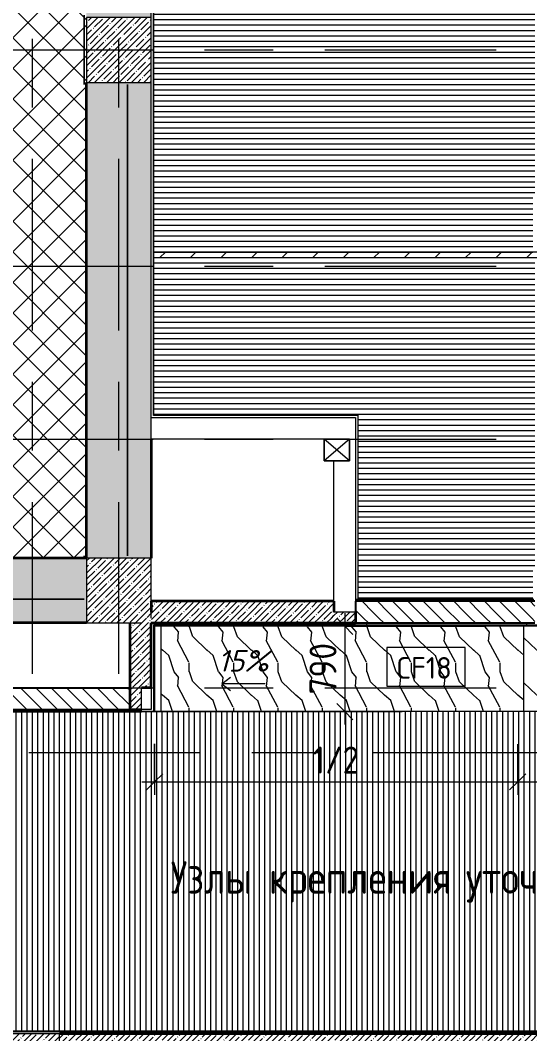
# Model space of a CAD drawing. Header units: millimetres. Extents: x 35378 to 237579, y -8553 to 29000.
# Drawn here: x 65547 to 70261, y 7900 to 17274 of the extents above; entities that cross this region are included whole.
import ezdxf

# ---------------------------------------------------------------- set-up
doc = ezdxf.new("R2010")
doc.units = ezdxf.units.MM
doc.linetypes.add('200_ШТРИХ__ш1_п0_6_', pattern=[160, 100, -60])
doc.linetypes.add('Осевая', pattern=[3175, 635, -476.25, 1587.5, -476.25])
for name, color, linetype, lineweight in [('A-ANNO-DIMS', 7, 'Continuous', 9), ('A-ANNO-DIMS-100', 7, 'Continuous', 9), ('A-CLNG', 7, 'Continuous', 9), ('A-CLNG-IDEN', 7, 'Continuous', 9), ('A-CLNG-PATT', 7, 'Continuous', 9), ('A-DETL', 7, 'Continuous', 9), ('A-DETL-GENF', 7, 'Continuous', 9), ('A-DETL-MBND', 7, '200_ШТРИХ__ш1_п0_6_', 9), ('A-GLAZ', 7, 'Continuous', 9), ('G-ANNO-DIMS', 7, 'Continuous', 9), ('G-ANNO-TEXT', 7, 'Continuous', 9), ('I-WALL', 7, 'Continuous', 9), ('S-COLS', 7, 'Continuous', 9), ('Оси-2', 7, 'Осевая', 9)]:
    doc.layers.add(name, color=color, linetype=linetype, lineweight=lineweight)
for name, color, linetype, lineweight, true_color in [('A-DETL-GENF-2', 7, 'Continuous', 9, 0x004000), ('A-WALL-1', 7, 'Continuous', 35, 0x3c3c3c), ('A-WALL-3', 7, 'Continuous', 25, 0x3c3c3c), ('A-WALL-FNSH-2', 7, 'Continuous', 13, 0x3c3c3c)]:
    doc.layers.add(name, color=color, linetype=linetype, lineweight=lineweight, true_color=true_color)
doc.styles.add('GOST Common_1', font='GOST_Common.ttf', dxfattribs={"height": 200})
doc.styles.add('GOST Common_2', font='GOST_Common.ttf', dxfattribs={"width": 0.9, "height": 300})
doc.styles.add('ISOCPEUR', font='isocpeur.ttf', dxfattribs={"width": 0.9, "height": 250})
doc.styles.add('ISOCPEUR_I', font='isocpeui.ttf', dxfattribs={"height": 200})
doc.dimstyles.new('ISO-2_5_0_9К_БОЛЬШОЙ', dxfattribs={"dimscale": 304.8, "dimtxt": 248.995294, "dimasz": 0.492126, "dimexe": 0.393701, "dimexo": 0.984252, "dimgap": 0, "dimtad": 1, "dimdec": 0, "dimrnd": 10, "dimzin": 0, "dimdsep": 46, "dimtxsty": 'ISOCPEUR', "dimblk1": 'OBLIQUE', "dimblk2": 'OBLIQUE', "dimsah": 1, "dimcen": 0.09, "dimdle": 0.393701, "dimazin": 0, "dimtfac": 1, "dimtdec": 4, "dimtix": 1, "dimtmove": 0, "dimatfit": 3, "dimfxl": 1, "dimtvp": 1, "dimtolj": 1, "dimtzin": 0, "dimarcsym": 2})
pattern_1 = [(135, (0, 0), (-70.71068, -70.71068), [])]
pattern_2 = [(45, (0, 0), (-57.02463, 57.02463), []), (45, (57.025, 0), (-57.02463, 57.02463), [100.806, -20.161, 3.353, -16.808])]
pattern_3 = [(0, (0, 0), (121.92, 30.48), [10.058, -81.382, 10.058, -81.382, -487.68]), (0, (0, 0), (121.92, 30.48), [-182.88, 10.058, -172.822, 10.058, -81.382, -213.36]), (0, (0, 0), (121.92, 30.48), [-457.2, 10.058, -50.902, 10.058, -142.342]), (120, (45.72, 15.24), (-87.356454, 90.345817), [10.058, -81.382, 10.058, -81.382, -487.68]), (120, (45.72, 15.24), (-87.356454, 90.345817), [-182.88, 10.058, -172.822, 10.058, -81.382, -213.36]), (120, (45.72, 15.24), (-87.356454, 90.345817), [-457.2, 10.058, -50.902, 10.058, -142.342]), (240, (60.96, 76.2), (-34.563546, -120.825817), [10.058, -81.382, 10.058, -81.382, -487.68]), (240, (60.96, 76.2), (-34.563546, -120.825817), [-182.88, 10.058, -172.822, 10.058, -81.382, -213.36]), (240, (60.96, 76.2), (-34.563546, -120.825817), [-457.2, 10.058, -50.902, 10.058, -142.342])]

# ---------------------------------------------------------------- blocks, each defined once
blk = doc.blocks.new('BSC_Колонна _Прямоугольная - 500х500-V13-План потолков с обозначением видов отделки и геометрии 1 этажа в осях 12-23')
at = {"layer": 'S-COLS'}
h = blk.add_hatch(dxfattribs=at)
h.set_pattern_fill('FP_14', color=256, style=0, pattern_type=2)
h.set_pattern_definition([(45, (-65660, -7650), (-57.02463, 57.02463), []), (45, (-65602.975, -7650), (-57.02463, 57.02463), [100.806, -20.161, 3.353, -16.808])])
h.paths.add_polyline_path([(-250, -250), (250, -250), (250, 250), (-250, 250), (-250, 55)])
for p, q in [((250, 250), (-250, 250)), ((-250, 250), (-250, -250)), ((250, -250), (250, 250)), ((-250, -250), (250, -250))]:
    blk.add_line(p, q, dxfattribs=at)
blk = doc.blocks.new('BSC_Колонна _Прямоугольная - 600х600-23205240-План потолков с обозначением видов отделки и геометрии 1 этажа в осях 12-23')
at = {"layer": 'S-COLS'}
h = blk.add_hatch(dxfattribs=at)
h.set_pattern_fill('FP_15', color=256, style=0, pattern_type=2)
h.set_pattern_definition([(45, (-66460, -12000), (-57.02463, 57.02463), []), (45, (-66402.975, -12000), (-57.02463, 57.02463), [100.806, -20.161, 3.353, -16.808])])
h.paths.add_polyline_path([(-300, -300), (209, -300), (209, -255.8), (300, -255.8), (300, 300), (-300, 300), (-300, -255.8)])
for p, q in [((300, 300), (-300, 300)), ((-300, 300), (-300, -300)), ((300, -100), (300, 300)), ((300, -255.8), (300, -200)), ((-300, -300), (209, -300))]:
    blk.add_line(p, q, dxfattribs=at)
blk = doc.blocks.new('BSC_Колонна _Прямоугольная - 600х600-V14-План потолков с обозначением видов отделки и геометрии 1 этажа в осях 12-23')
at = {"layer": 'S-COLS'}
h = blk.add_hatch(dxfattribs=at)
h.set_pattern_fill('FP_16', color=256, style=0, pattern_type=2)
h.set_pattern_definition([(45, (-66460, -17000), (-57.02463, 57.02463), []), (45, (-66402.975, -17000), (-57.02463, 57.02463), [100.806, -20.161, 3.353, -16.808])])
h.paths.add_polyline_path([(-300, -300), (300, -300), (300, 300), (-300, 300)])
for p, q in [((300, 300), (-300, 300)), ((-300, 300), (-300, -300)), ((-300, -300), (300, -300))]:
    blk.add_line(p, q, dxfattribs=at)
blk = doc.blocks.new('AR_Отверстие прямоугольное _в стене_1 - AR_Отверстие прямоугольное _в стене_ 2-22632259-План потолков с обозначением видов отделки и геометрии 1 этажа в осях 12-23')
at = {"layer": 'A-DETL-GENF'}
for p, q in [((100, 112.5), (-100, 112.5)), ((-100, 112.5), (-100, -122.5)), ((100, -122.5), (-100, 112.5)), ((-100, -122.5), (100, 112.5)), ((-100, 112.5), (100, 112.5)), ((-100, -122.5), (-100, 112.5)), ((100, -122.5), (100, 112.5)), ((100, 112.5), (100, -122.5)), ((-100, -122.5), (100, -122.5)), ((100, -122.5), (-100, -122.5))]:
    blk.add_line(p, q, dxfattribs=at)
blk = doc.blocks.new('М_потолков - Марка_ Имя типа-25382930-План потолков с обозначением видов отделки и геометрии 1 этажа в осях 12-23')
at = {"layer": 'A-CLNG-IDEN'}
for p, q in [((3.625, 1.984375), (-3.625, 1.984375)), ((-3.625, 1.984375), (-3.625, -1.59375)), ((3.625, -1.59375), (3.625, 1.984375)), ((-3.625, -1.59375), (3.625, -1.59375))]:
    blk.add_line(p, q, dxfattribs=at)
blk = doc.blocks.new('DIMBLOCK94-План потолков с обозначением видов отделки и геометрии 1 этажа в осях 12-23')
at = {"layer": 'A-ANNO-DIMS-100'}
for p, q in [((66791, 10580.3), (66791, 10109.6)), ((66791, 10229.6), (66791, 10580.3)), ((70150, 10579.5), (70150, 10109.6)), ((70150, 10229.6), (70150, 10579.5)), ((66671, 10229.6), (70150, 10229.6))]:
    blk.add_line(p, q, dxfattribs=at)
at = {"layer": 'A-ANNO-DIMS-100', "lineweight": 20}
for p, q in [((66791, 10229.6), (66716, 10154.6)), ((66791, 10229.6), (66866, 10304.6)), ((70150, 10229.6), (70075, 10154.6)), ((70150, 10229.6), (70225, 10304.6))]:
    blk.add_line(p, q, dxfattribs=at)
at = {"layer": 'A-ANNO-DIMS-100', "color": 0, "insert": (68255, 10556.2), "char_height": 250, "width": 517.144, "attachment_point": 1, "line_spacing_factor": 1.149209, "style": 'ISOCPEUR'}
blk.add_mtext('1/2', dxfattribs=at)
blk = doc.blocks.new('_Oblique')
at = {"color": 0, "linetype": 'ByBlock', "lineweight": -2}
blk.add_line((-0.5, -0.5), (0.5, 0.5), dxfattribs=at)
blk = doc.blocks.new('DIMBLOCK95-План потолков с обозначением видов отделки и геометрии 1 этажа в осях 12-23')
at = {"layer": 'A-ANNO-DIMS-100'}
for p, q in [((70150, 10579.5), (70150, 10109.6)), ((70150, 10229.6), (70150, 10579.5)), ((73509, 10582.6), (73509, 10109.6)), ((73509, 10229.6), (73509, 10582.6)), ((70150, 10229.6), (73629, 10229.6))]:
    blk.add_line(p, q, dxfattribs=at)
at = {"layer": 'A-ANNO-DIMS-100', "lineweight": 20}
for p, q in [((70150, 10229.6), (70075, 10154.6)), ((70150, 10229.6), (70225, 10304.6)), ((73509, 10229.6), (73434, 10154.6)), ((73509, 10229.6), (73584, 10304.6))]:
    blk.add_line(p, q, dxfattribs=at)
at = {"layer": 'A-ANNO-DIMS-100', "color": 0, "insert": (71614, 10556.2), "char_height": 250, "width": 517.144, "attachment_point": 1, "line_spacing_factor": 1.149209, "style": 'ISOCPEUR'}
blk.add_mtext('1/2', dxfattribs=at)
blk = doc.blocks.new('DIMBLOCK96-План потолков с обозначением видов отделки и геометрии 1 этажа в осях 12-23')
at = {"layer": 'A-ANNO-DIMS-100', "lineweight": 20}
for p, q in [((68550.3, 11669), (68475.3, 11744)), ((68550.3, 11669), (68625.3, 11594)), ((68550.3, 10879.5), (68475.3, 10954.5)), ((68550.3, 10879.5), (68625.3, 10804.5))]:
    blk.add_line(p, q, dxfattribs=at)
at = {"layer": 'A-ANNO-DIMS-100'}
for p, q in [((68550.3, 11789), (68550.3, 10759.5)), ((69850, 11669), (68430.3, 11669)), ((68550.3, 11669), (69850, 11669)), ((68356.3, 10879.5), (68670.3, 10879.5)), ((68550.3, 10879.5), (68356.3, 10879.5))]:
    blk.add_line(p, q, dxfattribs=at)
at = {"layer": 'A-ANNO-DIMS-100', "color": 0, "insert": (68223.7, 11037.2), "char_height": 250, "width": 568.858, "attachment_point": 1, "rotation": 90, "line_spacing_factor": 1.149209, "style": 'ISOCPEUR'}
blk.add_mtext('790', dxfattribs=at)

msp = doc.modelspace()

# ---------------------------------------------------------------- hatches: boundary and pattern name
at = {"layer": 'A-CLNG-PATT'}
h = msp.add_hatch(dxfattribs=at)
h.set_pattern_fill('FP_66', color=256, style=0, pattern_type=2)
h.set_pattern_definition([(180, (75779.226, 21830.566), (-6e-15, -50), [])])
h.paths.add_polyline_path([(82305.4, 11800), (83549, 11800), (83549, 11901), (84459, 11901), (84459, 15129), (84179, 15130), (84179, 15150), (79101, 15150), (79101, 15129), (78559, 15130), (78559, 15150), (74061, 15150), (74061, 15129), (73922, 15128.2), (73786.8, 15091.9), (73786.7, 15129), (73522, 15130), (73522, 15392.8), (73485.6, 15392.7), (73522, 15528), (73522, 15671), (73540, 15671), (73540, 18579), (73519, 18579), (73519, 19121), (74061, 19121), (74061, 19100), (78559, 19100), (78559, 19121), (79101, 19121), (79101, 19100), (84179, 19100), (84179, 19121), (84700, 19121), (84700, 22679), (83004, 22679), (83004, 26879), (81171, 26879), (81171, 26579), (81150, 26579), (81150, 23220), (81170, 23220), (81170, 22680), (80630, 22680), (80630, 23220), (80650, 23220), (80650, 26579), (80629, 26579), (80629, 26879), (77271, 26879), (77271, 26579), (77250, 26579), (77250, 23220), (77270, 23220), (77270, 22680), (76730, 22680), (76730, 23220), (76750, 23220), (76750, 26579), (76729, 26579), (76729, 26879), (74061, 26879), (74061, 26579), (74040, 26579), (74040, 23220), (74060, 23220), (74060, 22680), (73520, 22680), (73520, 23220), (73540, 23220), (73540, 26579), (73519, 26579), (73519, 26879), (70831, 26879), (70831, 26579), (70810, 26579), (70810, 23220), (70830, 23220), (70830, 22680), (70290, 22680), (70290, 23220), (70310, 23220), (70310, 26579), (70289, 26579), (70289, 26879), (66781, 26879), (66781, 13621), (68671, 13621), (68671, 11920), (70289, 11920), (70289, 12221), (70310, 12221), (70310, 15130), (70290, 15130), (70290, 15670), (70310, 15670), (70310, 20630), (70290, 20630), (70290, 21170), (70830, 21170), (70830, 20630), (70810, 20630), (70810, 15670), (70830, 15670), (70830, 15130), (70810, 15130), (70810, 12221), (70831, 12221), (70831, 11920), (73519, 11920), (73519, 12321), (79921, 12321), (79921, 11800), (80837.5, 11800)])
h.paths.add_polyline_path([(73522.2, 14728), (73485.9, 14863.2), (73558.4, 14863.3)])
h.paths.add_polyline_path([(73257.3, 15091.6), (73122, 15127.8), (73257.2, 15164.1), (73257.2, 15129.1)])
h.paths.add_polyline_path([(84970, 19121), (84970, 22679), (84750, 22679), (84750, 19121)])
h = msp.add_hatch(color=256, dxfattribs=at)
h.paths.add_polyline_path([(68670, 11920), (68671, 11920), (68670, 12221)])
h.paths.add_polyline_path([(70830, 11920), (70831, 11920), (70830, 12221)])
h.paths.add_polyline_path([(79100, 15129), (79101, 15130), (79100, 15130)])
h.paths.add_polyline_path([(79100, 19100), (79101, 19100), (79100, 19118.7)])
h.paths.add_polyline_path([(81169, 22680), (81170, 22680), (81169, 23218)])
h.paths.add_polyline_path([(77269, 22680), (77270, 22680), (77269, 22682.8)])
h.paths.add_polyline_path([(74059, 22680), (74060, 22680.2), (74059, 23218.7)])
h.paths.add_polyline_path([(81170, 26579), (81171, 26580), (81170, 26580)])
h.paths.add_polyline_path([(74060, 26579), (74061, 26579.1), (74060, 26825.2)])
h = msp.add_hatch(dxfattribs=at)
h.set_pattern_fill('FP_61', color=256, style=0, pattern_type=2)
h.set_pattern_definition([(45, (0, 0), (-141.42136, 141.42136), []), (135, (0, 0), (-141.42136, -141.42136), [])])
h.paths.add_polyline_path([(66158.3, 12300), (66160, 12300), (66160, 26500), (42760, 26500), (42760, 12300), (64690.4, 12300)])
h.paths.add_polyline_path([(61160, 14457), (60960, 14457), (60960, 14657), (61160, 14657)])
h.paths.add_polyline_path([(61960, 14457), (61960, 14657), (62160, 14657), (62160, 14457)])
h.paths.add_polyline_path([(53960, 14457), (53960, 14657), (54160, 14657), (54160, 14457)])
h.paths.add_polyline_path([(54960, 14457), (54960, 14657), (55160, 14657), (55160, 14457)])
h.paths.add_polyline_path([(54443.4, 20281.7), (54390.3, 20293), (54340.6, 20315.1), (54296.6, 20347.1), (54260.3, 20387.5), (54233.1, 20434.5), (54216.3, 20486.2), (54210.6, 20540.3), (54216.3, 20594.4), (54233.1, 20646), (54260.3, 20693.1), (54296.6, 20733.5), (54340.6, 20765.5), (54390.3, 20787.6), (54443.4, 20798.9), (54497.8, 20798.9), (54550.9, 20787.6), (54600.6, 20765.5), (54644.6, 20733.5), (54680.9, 20693.1), (54708.1, 20646), (54724.9, 20594.4), (54730.6, 20540.3), (54724.9, 20486.2), (54708.1, 20434.5), (54680.9, 20387.5), (54644.6, 20347.1), (54600.6, 20315.1), (54550.9, 20293), (54497.8, 20281.7)])
h = msp.add_hatch(dxfattribs=at)
h.set_pattern_fill('FP_69', color=256, style=0, pattern_type=2)
h.set_pattern_definition([(108.204, (1224.78, 0), (-410.90975, 832.99867), [157.84, -1157.491]), (139.016, (1175.467, 149.94), (-2465.455488, 2082.479464), [76.206, -3734.092]), (136.461, (1528.847, 199.92), (-6163.605575, 5830.9910377), [181.389, -8888.084]), (109.736, (1397.357, 324.87), (-1232.74359, 3331.991855), [97.348, -4770.059]), (90, (1364.5, 0), (-410.906, 416.5), [83.3, -333.2]), (118.12, (1364.484, 83.3), (2876.3740598, -5414.484837), [226.676, -11107.106]), (84.366, (1257.65, 283.22), (-410.88028, -3748.502283), [83.705, -4101.516]), (129.425, (1265.867, 366.52), (1643.623294, -2082.500396), [64.703, -3170.433])])
h.paths.add_polyline_path([(69384.2, 10879.5), (70207.4, 10879.5), (70207.4, 11669), (66847.4, 11669), (66847.4, 10880), (69094.2, 10879.5)])
h = msp.add_hatch(dxfattribs=at)
h.set_pattern_fill('FP_70', color=256, style=0, pattern_type=2)
h.set_pattern_definition([(108.218, (2575.27, 0), (-411.25108, 833.00027), [157.853, -1157.586]), (139.039, (2525.916, 149.94), (-2467.50017, 2082.517867), [76.243, -3735.885]), (136.485, (2879.593, 199.92), (-6168.7884547, 5831.0001093), [181.47, -8892.02]), (109.751, (2747.992, 324.87), (-1233.761988, 3331.999045), [97.357, -4770.518]), (90, (2715.1, 0), (-411.253, 416.5), [83.3, -333.2]), (118.14, (2715.092, 83.3), (2878.791319, -5414.4877836), [226.718, -11109.185]), (84.361, (2608.166, 283.22), (-411.244966, -3748.500888), [83.705, -4101.549]), (129.449, (2616.39, 366.52), (1645.01978, -2082.49143), [64.725, -3171.511])])
h.paths.add_polyline_path([(70493.3, 10879.5), (73510, 10880), (73509, 11669), (70207.4, 11669), (70207.4, 10879.5), (70437.2, 10879.5)])
h = msp.add_hatch(dxfattribs=at)
h.set_pattern_fill('FP_65', color=256, style=0, pattern_type=2)
h.set_pattern_definition([(90, (69761, -2785.95), (-50, 3e-15), [])])
h.paths.add_polyline_path([(74079, 7921), (74079, 8301), (75459, 8301), (75459, 10879.5), (61939, 10879.5), (61939, 11349), (61381, 11349), (61381, 10879), (42401, 10879), (42401, 10209), (38761, 10209), (38761.8, 8320), (38798.1, 8184.8), (38761, 8184.7), (38761, 7921), (39026.8, 7921), (39026.7, 7956.4), (39162, 7921), (73497.9, 7921)])
at = {"layer": 'A-DETL-GENF-2'}
h = msp.add_hatch(dxfattribs=at)
h.set_pattern_fill('FP_71', color=256, style=0, pattern_type=2)
h.set_pattern_definition([(45, (0, 0), (-141.42136, 141.42136), [])])
h.paths.add_polyline_path([(84460, 15080), (84460, 15130), (73915.4, 15130), (73922, 15128.2), (73786.8, 15091.9), (73786.7, 15130), (73257.2, 15130), (73257.3, 15091.6), (73122, 15127.8), (73130.3, 15130), (66780, 15130), (66780, 15080), (83773.4, 15080)])
at = {"layer": 'I-WALL'}
h = msp.add_hatch(dxfattribs=at)
h.set_pattern_fill('FP_17', color=256, style=0, pattern_type=2)
h.set_pattern_definition(pattern_2)
h.paths.add_polyline_path([(66160, 12300), (66760, 12300), (66760, 16700), (66160, 16700), (66160, 12872.6)])
h.paths.add_polyline_path([(66418.9, 17300), (66760, 17300), (66760, 26500), (66160, 26500), (66160, 17300)])
h = msp.add_hatch(dxfattribs=at)
h.set_pattern_fill('FP_17', color=256, style=0, pattern_type=2)
h.set_pattern_definition(pattern_2)
h.paths.add_polyline_path([(54760, 11700), (60160, 11700), (60160, 12300), (54760, 12300), (54760, 11720.3)])
h.paths.add_polyline_path([(54160, 11700), (54160, 12300), (42160, 12300), (42160, 11700), (50011.2, 11700)])
h.paths.add_polyline_path([(66160, 11700), (66160, 12300), (60760, 12300), (60760, 11700), (66158.3, 11700)])
h = msp.add_hatch(dxfattribs=at)
h.set_pattern_fill('FP_17', color=256, style=0, pattern_type=2)
h.set_pattern_definition(pattern_2)
h.paths.add_polyline_path([(66760, 11800), (68450, 11800), (68450, 11900), (66760, 11900), (66760, 11839.1)])
h = msp.add_hatch(dxfattribs=at)
h.set_pattern_fill('FP_21', color=256, style=0, pattern_type=2)
h.set_pattern_definition(pattern_1)
h.paths.add_polyline_path([(70810, 11800), (73540, 11800), (73540, 11900), (70810, 11900)])
h.paths.add_polyline_path([(69094.2, 11800), (70310, 11800), (70310, 11900), (68650, 11900), (68650, 11800)])
h = msp.add_hatch(dxfattribs=at)
h.set_pattern_fill('FP_17', color=256, style=0, pattern_type=2)
h.set_pattern_definition(pattern_2)
h.paths.add_polyline_path([(66760, 11100), (66760, 11744.2), (66669, 11744.2), (66669, 11100)])
h = msp.add_hatch(dxfattribs=at)
h.set_pattern_fill('FP_17', color=256, style=0, pattern_type=2)
h.set_pattern_definition(pattern_2)
h.paths.add_polyline_path([(68338.5, 11744.2), (68450, 11744.2), (68450, 11800), (66760, 11800), (66760, 11744.2), (67626.2, 11744.2)])
h = msp.add_hatch(dxfattribs=at)
h.set_pattern_fill('FP_17', color=256, style=0, pattern_type=2)
h.set_pattern_definition(pattern_2)
h.paths.add_polyline_path([(68450, 11700), (68450, 11744.2), (66760, 11744.2), (66760, 11700), (67626.2, 11700)])
h = msp.add_hatch(dxfattribs=at)
h.set_pattern_fill('FP_17', color=256, style=0, pattern_type=2)
h.set_pattern_definition(pattern_2)
h.paths.add_polyline_path([(68650, 11744.2), (68650, 11800), (68450, 11800), (68450, 11744.2)])
h = msp.add_hatch(dxfattribs=at)
h.set_pattern_fill('FP_17', color=256, style=0, pattern_type=2)
h.set_pattern_definition(pattern_2)
h.paths.add_polyline_path([(68650, 11700), (68650, 11744.2), (68450, 11744.2), (68450, 11700)])
h = msp.add_hatch(dxfattribs=at)
h.set_pattern_fill('FP_21', color=256, style=0, pattern_type=2)
h.set_pattern_definition(pattern_1)
h.paths.add_polyline_path([(73497.9, 11744.2), (73540, 11744.2), (73540, 11800), (70810, 11800), (70810, 11744.2)])
h.paths.add_polyline_path([(69094.2, 11744.2), (70310, 11744.2), (70310, 11800), (68650, 11800), (68650, 11744.2)])
h = msp.add_hatch(dxfattribs=at)
h.set_pattern_fill('FP_21', color=256, style=0, pattern_type=2)
h.set_pattern_definition(pattern_1)
h.paths.add_polyline_path([(73497.9, 11700), (73540, 11700), (73540, 11744.2), (70810, 11744.2), (70810, 11700)])
h.paths.add_polyline_path([(70310, 11700), (70310, 11744.2), (68650, 11744.2), (68650, 11700), (69094.2, 11700)])
h = msp.add_hatch(dxfattribs=at)
h.set_pattern_fill('FP_17', color=256, style=0, pattern_type=2)
h.set_pattern_definition(pattern_2)
h.paths.add_polyline_path([(66669, 10900), (66669, 11700), (66560, 11700), (66560, 10900), (66638.7, 10900)])
h = msp.add_hatch(dxfattribs=at)
h.set_pattern_fill('FP_21', color=256, style=0, pattern_type=2)
h.set_pattern_definition(pattern_1)
h.paths.add_polyline_path([(66560, 10900), (66560, 11100), (62760, 11100), (62760, 10900), (66158.3, 10900)])
h = msp.add_hatch(dxfattribs=at)
h.set_pattern_fill('FP_57', color=256, style=0, pattern_type=2)
h.set_pattern_definition(pattern_3)
h.paths.add_polyline_path([(66669, 10880), (66669, 10900), (61940, 10900), (61940, 10880), (66158.3, 10880)])
h = msp.add_hatch(dxfattribs=at)
h.set_pattern_fill('FP_57', color=256, style=0, pattern_type=2)
h.set_pattern_definition(pattern_3)
h.paths.add_polyline_path([(70562.1, 7900), (74100, 7900), (74100, 7920), (39157.8, 7919.1), (39086.7, 7900), (67626.2, 7900)])
h.paths.add_polyline_path([(38761, 7900), (39026.8, 7900), (39026.7, 7920), (38760, 7920), (38760, 7900)])
h = msp.add_hatch(dxfattribs=at)
h.set_pattern_fill('FP_17', color=256, style=0, pattern_type=2)
h.set_pattern_definition(pattern_2)
h.paths.add_polyline_path([(69655.2, 7680), (71860, 7680), (71860, 7900), (65910, 7900), (65910, 7680), (69599.1, 7680), (69655.2, 7695.1)])

# ---------------------------------------------------------------- linework, layer by layer
at = {"layer": 'A-CLNG'}
for p, q in [((66781, 26879), (66781, 13621)), ((66781, 13621), (68671, 13621)), ((68670, 13621), (68670, 11920)), ((68671, 13621), (68671, 11920)), ((70207.4, 11669), (66847.4, 11669)), ((66847.4, 11669), (66847.4, 10880)), ((70207.4, 10879.5), (70207.4, 11669)), ((70437.2, 11669), (70207.4, 11669)), ((75459, 10879.5), (61939, 10879.5)), ((39159.1, 7921), (74079, 7921))]:
    msp.add_line(p, q, dxfattribs=at)
at = {"layer": 'A-DETL'}
for p, q in [((73130.3, 15130), (66780, 15130)), ((66780, 15130), (66780, 15080)), ((66780, 15080), (84460, 15080))]:
    msp.add_line(p, q, dxfattribs=at)
at = {"layer": 'A-DETL-MBND'}
msp.add_line((68670, 13620), (68650, 13620), dxfattribs=at)
at = {"layer": 'A-WALL-1'}
for p, q in [((66160, 12300), (66160, 16700)), ((66760, 13400), (66760, 12300)), ((66160, 12300), (60760, 12300)), ((68450, 11900), (66760, 11900)), ((66760, 11900), (66760, 11800)), ((68450, 11900), (68450, 11800)), ((68650, 11800), (68650, 11700)), ((66160, 11700), (62160, 11700)), ((66560, 11700), (66560, 10900)), ((66760, 11100), (66760, 11700)), ((66760, 11700), (68650, 11700)), ((66760, 11100), (66669, 11100)), ((66560, 10900), (66669, 10900)), ((74100, 7900), (65910, 7900))]:
    msp.add_line(p, q, dxfattribs=at)
at = {"layer": 'A-WALL-3'}
for p, q in [((70310, 11900), (68650, 11900)), ((68650, 11900), (68650, 11800)), ((68650, 11700), (70310, 11700)), ((64460, 11100), (66560, 11100)), ((61940, 10880), (66669, 10880)), ((62160, 10900), (66560, 10900)), ((74080, 7920), (39161.1, 7920))]:
    msp.add_line(p, q, dxfattribs=at)
at = {"layer": 'A-WALL-FNSH-2'}
for p, q in [((66539, 16679), (66539, 12321)), ((66540, 16679), (66539, 16679)), ((66540, 12321), (66540, 16679)), ((66539, 12321), (66540, 12321)), ((66139, 11921), (60780, 11921)), ((60780, 11920), (66139, 11920)), ((66139, 11920), (66139, 11921))]:
    msp.add_line(p, q, dxfattribs=at)
at = {"layer": 'G-ANNO-DIMS'}
for p, q in [((67413.4, 11137.7), (67493.4, 11199.1)), ((67413.4, 11137.7), (67493.4, 11076.3)), ((67813.4, 11137.7), (67413.4, 11137.7))]:
    msp.add_line(p, q, dxfattribs=at)
at = {"layer": 'I-WALL'}
for p, q in [((66760, 13400), (66760, 26900)), ((66780, 13620), (66780, 26900)), ((66139, 16679), (66139, 17320)), ((66140, 17320), (66140, 16679)), ((66139, 16679), (66140, 16679)), ((66760, 13600), (68650, 13600)), ((66780, 13621), (66781, 13621)), ((68670, 13620), (66780, 13620)), ((68650, 13600), (68650, 11900)), ((68360, 13400), (66760, 13400)), ((68450, 11900), (68450, 13200)), ((66139, 12300), (66139, 12320)), ((66140, 12320), (66139, 12320)), ((66140, 12320), (66140, 12300)), ((68660, 11920), (70300, 11920)), ((68660, 11900), (68660, 11920)), ((68650, 11800), (68450, 11800)), ((73504, 11680), (66780, 11680)), ((66780, 11680), (66780, 10880)), ((66847.4, 11669), (66780, 11669)), ((66791, 11669), (66791, 10880.3)), ((68754, 11680), (68754, 11700)), ((70144.5, 11669), (70144.5, 11680)), ((70234, 11669), (70234, 11700)), ((66669, 10880), (66669, 11100)), ((66760, 11100), (66760, 10900)), ((66760, 10900), (66669, 10900)), ((66669, 10880), (69082.2, 10880)), ((66791, 10880.3), (66780, 10880.3)), ((67892.5, 7921), (67892.5, 7920)), ((69354.9, 7921), (69354.9, 7920))]:
    msp.add_line(p, q, dxfattribs=at)
at = {"layer": 'Оси-2'}
for p, q in [((65660, 593.7), (65660, 24898.1)), ((66460, 593.7), (66460, 24898.1)), ((38678.1, 17000), (82214, 17000)), ((38678.1, 15000), (81614, 15000)), ((38678.1, 13400), (81614, 13400)), ((38678.1, 11100), (82214, 11100)), ((39116.2, 10500), (82214, 10500))]:
    msp.add_line(p, q, dxfattribs=at)

# ---------------------------------------------------------------- block references
at = {"layer": 'A-CLNG-IDEN', "xscale": 99.99999999999993, "yscale": 99.99999999999993, "zscale": 99.99999999999993}
msp.add_blockref('М_потолков - Марка_ Имя типа-25382930-План потолков с обозначением видов отделки и геометрии 1 этажа в осях 12-23', (69302, 11274.2), dxfattribs=at)
at = {"layer": 'A-GLAZ', "rotation": 90}
msp.add_blockref('AR_Отверстие прямоугольное _в стене_1 - AR_Отверстие прямоугольное _в стене_ 2-22632259-План потолков с обозначением видов отделки и геометрии 1 этажа в осях 12-23', (68472.5, 13300), dxfattribs=at)
at = {"layer": 'S-COLS'}
for name, p in [('BSC_Колонна _Прямоугольная - 600х600-V14-План потолков с обозначением видов отделки и геометрии 1 этажа в осях 12-23', (66460, 17000)), ('BSC_Колонна _Прямоугольная - 600х600-23205240-План потолков с обозначением видов отделки и геометрии 1 этажа в осях 12-23', (66460, 12000)), ('BSC_Колонна _Прямоугольная - 500х500-V13-План потолков с обозначением видов отделки и геометрии 1 этажа в осях 12-23', (65660, 7650))]:
    msp.add_blockref(name, p, dxfattribs=at)

# ---------------------------------------------------------------- texts
at = {"layer": 'A-CLNG-IDEN', "insert": (69026.7, 11384), "char_height": 200, "width": 649.367, "attachment_point": 1, "style": 'GOST Common_1'}
msp.add_mtext('CF18', dxfattribs=at)
at = {"layer": 'G-ANNO-DIMS', "insert": (67375.4, 11449), "char_height": 200, "width": 571.276, "attachment_point": 1, "line_spacing_factor": 1.149209, "style": 'ISOCPEUR_I'}
msp.add_mtext('15%', dxfattribs=at)
at = {"layer": 'G-ANNO-TEXT', "char_height": 300, "attachment_point": 1, "style": 'GOST Common_2'}
for s, insert, width in [('Узлы', (66938.3, 9494.9), 988.481), ('\\fGOST Common|b0|i0|c204|p34|;\\W.9; ', (67753.9, 9494.9), 115.443), ('\\fGOST Common|b0|i0|c204|p34|;\\W.9; ', (69575.6, 9494.9), 115.443), ('крепления', (67849.2, 9494.9), 2092.404), ('уточнить', (69670.8, 9494.9), 2005.822)]:
    msp.add_mtext(s, dxfattribs=dict(at, insert=insert, width=width))

# ---------------------------------------------------------------- dimensions: what is measured, and where the dimension line sits
at = {"layer": 'A-ANNO-DIMS'}
dim = msp.add_linear_dim(base=(68550.2725, 10879.5), p1=(70150, 11668.9996), p2=(68656.3386, 10879.5), angle=90, dimstyle='ISO-2_5_0_9К_БОЛЬШОЙ', override={"dimpost": '<>', "dimfxl": 1689.477461}, dxfattribs=at)
dim.commit()
dim.dimension.update_dxf_attribs({"geometry": 'DIMBLOCK96-План потолков с обозначением видов отделки и геометрии 1 этажа в осях 12-23', "text_midpoint": (68425.2725, 11274.2498)})
for base, p1, p2, override, picture, middle in [((70150, 10229.6), (66791, 10880.3), (70150, 10879.5), {"dimpost": '<>', "dimfxl": 3359.00008}, 'DIMBLOCK94-План потолков с обозначением видов отделки и геометрии 1 этажа в осях 12-23', (68470.5, 10354.6)), ((73509, 10229.6), (70150, 10879.5), (73509, 10882.6), {"dimpost": '<>', "dimfxl": 3359.001406}, 'DIMBLOCK95-План потолков с обозначением видов отделки и геометрии 1 этажа в осях 12-23', (71829.5, 10354.6))]:
    dim = msp.add_linear_dim(base=base, p1=p1, p2=p2, text='1/2', dimstyle='ISO-2_5_0_9К_БОЛЬШОЙ', override=override, dxfattribs=at)
    dim.commit()
    dim.dimension.update_dxf_attribs({"geometry": picture, "text_midpoint": middle})

doc.saveas('drawing.dxf')
